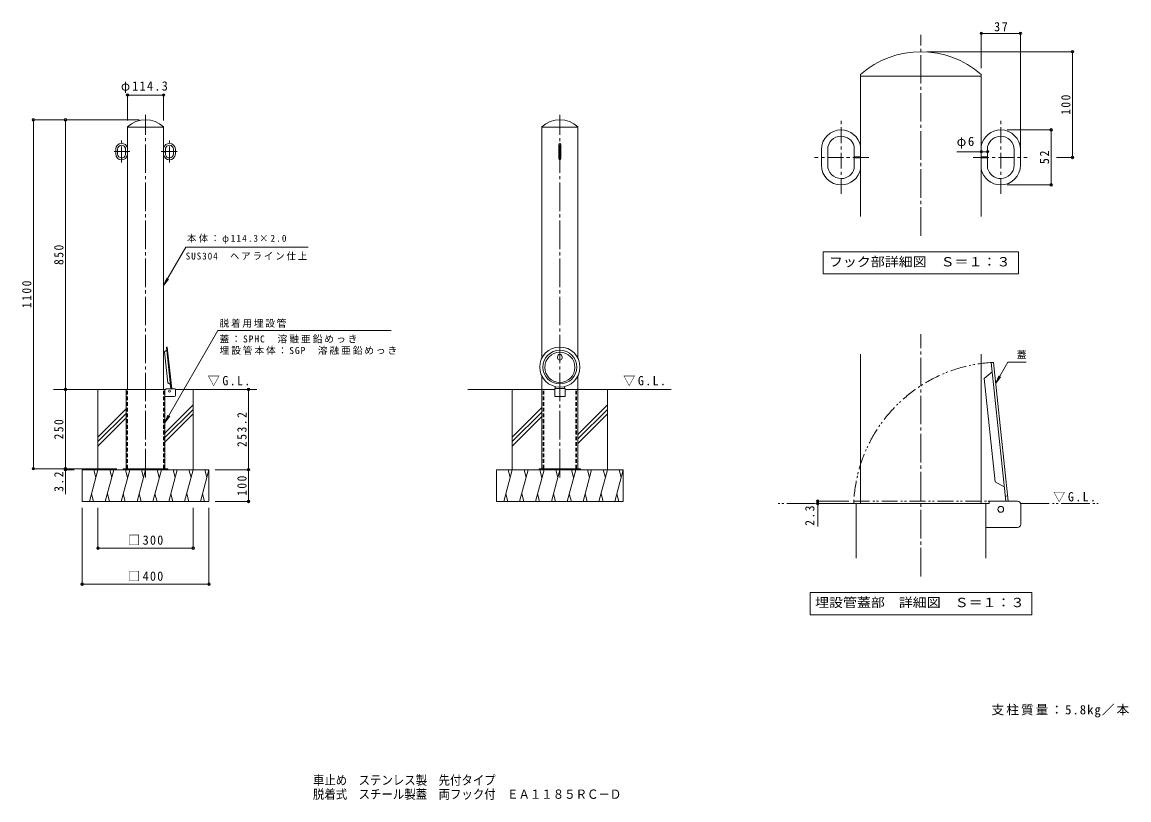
# Model space of a CAD drawing. Units: millimetres at full size, sheet at 1:10, with parts at other scales. Extents: x -1695 to 1794, y -1371 to 1082.
import ezdxf
from ezdxf.enums import TextEntityAlignment as Align

# ---------------------------------------------------------------- set-up
doc = ezdxf.new("R2010")
doc.units = ezdxf.units.MM
doc.header["$LTSCALE"] = 10
doc.header["$PDMODE"] = 32
doc.header["$PDSIZE"] = 8
for name, pattern in [('CHAIN1', [8, 5, -1, 1, -1]), ('CHAIN2', [12, 9, -1, 1, -1]), ('DASHED1', [1.8, 1.2, -0.6]), ('DOUBLE_CHAIN1', [8.8, 5, -1, 0.6, -0.6, 0.6, -1]), ('DOUBLE_CHAIN2', [12.8, 9, -1, 0.6, -0.6, 0.6, -1])]:
    doc.linetypes.add(name, pattern=pattern)
for name, color, linetype, lineweight in [('3-0', 7, 'CHAIN2', 9), ('3-1', 4, 'Continuous', 9), ('3-2', 3, 'Continuous', 9), ('3-4', 7, 'Continuous', 9), ('3-5', 7, 'Continuous', 9), ('3-6', 6, 'DOUBLE_CHAIN2', 5), ('3-A', 7, 'CHAIN1', 9), ('C-0', 7, 'CHAIN2', 9), ('C-1', 2, 'Continuous', 9), ('C-2', 3, 'Continuous', 9), ('C-4', 7, 'Continuous', 9), ('C-5', 7, 'Continuous', 9), ('C-6', 6, 'Continuous', 5), ('C-A', 7, 'CHAIN1', 9)]:
    doc.layers.add(name, color=color, linetype=linetype, lineweight=lineweight)
doc.layers.add('F-5_F-5ﾚｲﾔ', color=2, linetype='Continuous')
doc.styles.add('ＭＳ ゴシック', font='')
doc.styles.get('ＭＳ ゴシック').set_extended_font_data('MS Gothic')

msp = doc.modelspace()

# ---------------------------------------------------------------- linework, layer by layer
at = {"layer": '3-0'}
for p, q in [((1138.35, 407.91), (1138.35, 1041.31)), ((1138.35, -666.48), (1138.35, 97.46))]:
    msp.add_line(p, q, dxfattribs=at)
at = {"layer": '3-1'}
for p, q in [((1367.44, 8.84), (1359.82, 8.04)), ((1359.82, 8.04), (1405.72, -428.68)), ((1367.44, 8.84), (1413.43, -428.68)), ((1362.89, -21.15), (1338.32, -42.5)), ((1411.69, -412.18), (1404.07, -412.98))]:
    msp.add_line(p, q, dxfattribs=at)
at = {"layer": '3-1', "linetype": 'DOUBLE_CHAIN1'}
for p, q in [((926.68, -428.68), (926.68, -436.34)), ((926.68, -428.68), (1353.35, -428.68)), ((926.68, -436.34), (1353.35, -436.34))]:
    msp.add_line(p, q, dxfattribs=at)
at = {"layer": '3-1', "color": 2}
for p, q in [((1353.35, -436.34), (934.02, -436.34)), ((934.02, -608.92), (934.02, -436.34)), ((1342.68, -608.92), (1342.68, -436.34)), ((1353.35, -436.34), (1353.35, -428.68)), ((1442.68, -428.68), (1353.35, -428.68)), ((1453.35, -501.43), (1453.35, -439.34)), ((1442.77, -512.01), (1342.68, -512.01))]:
    msp.add_line(p, q, dxfattribs=at)
at = {"layer": '3-1'}
msp.add_lwpolyline([(1401, -383.8), (1372.53, -368.01), (1338.32, -42.5)], dxfattribs=at)
msp.add_circle((1390.02, -454.68), 9.17, dxfattribs=at)
at = {"layer": '3-1', "linetype": 'DOUBLE_CHAIN1'}
msp.add_arc((1390.02, -454.68), 464.06, 92.78821, 177.69768, dxfattribs=at)
at = {"layer": '3-1', "color": 2}
for centre, start, end in [((1442.68, -439.34), 0, 90), ((1442.68, -501.34), 270.47024, 359.52976)]:
    msp.add_arc(centre, 10.67, start, end, dxfattribs=at)
at = {"layer": '3-2'}
for p, q in [((947.85, 916.51), (947.85, 468.36)), ((1328.85, 911.69), (947.85, 911.69)), ((1328.85, 916.51), (1328.85, 468.36)), ((824.52, 630.64), (824.52, 679.42)), ((844.52, 630.64), (844.52, 679.42)), ((927.85, 656.69), (927.85, 689.5)), ((947.85, 691.68), (947.85, 656.69)), ((1348.85, 656.69), (1348.85, 689.5)), ((1432.18, 630.64), (1432.18, 679.42)), ((1452.18, 630.64), (1452.18, 679.42)), ((947.85, 656.69), (927.85, 656.69)), ((927.85, 653.36), (927.85, 620.55)), ((947.85, 653.36), (927.85, 653.36)), ((947.85, 618.37), (947.85, 653.36)), ((1328.85, 656.69), (1348.85, 656.69)), ((1328.85, 653.36), (1348.85, 653.36)), ((1348.85, 653.36), (1348.85, 620.55)), ((886.79, 588.36), (886.79, 588.39)), ((1389.91, 588.36), (1389.91, 588.39)), ((947.85, 34.88), (947.85, -436.34)), ((1328.85, 34.88), (1328.85, -436.34))]:
    msp.add_line(p, q, dxfattribs=at)
for centre, radius, start, end in [((1138.36, 699.91), 288.45, 48.66737, 131.33263), ((886.79, 679.42), 62.28, 90, 180), ((886.79, 679.42), 62.28, 11.35969, 90), ((1389.91, 679.42), 62.28, 90, 168.64031), ((1389.91, 679.42), 62.28, 0, 90), ((886.79, 679.42), 42.28, 90, 180), ((886.79, 679.42), 42.28, 13.79803, 90), ((1389.91, 679.42), 42.28, 90, 166.20197), ((1389.91, 679.42), 42.28, 0, 90), ((886.79, 630.64), 62.28, 180, 270), ((886.79, 630.64), 42.28, 180, 270), ((1389.91, 630.64), 42.28, 270, 0), ((1389.91, 630.64), 62.28, 270, 0), ((886.79, 630.64), 42.28, 270, 346.20197), ((886.79, 630.64), 62.28, 270, 348.64031), ((1389.91, 630.64), 62.28, 191.35969, 270), ((1389.91, 630.64), 42.28, 193.79803, 270)]:
    msp.add_arc(centre, radius, start, end, dxfattribs=at)
at = {"layer": '3-4'}
for p, q in [((1328.85, 1049.16), (1328.85, 936.51)), ((1452.18, 1049.16), (1452.18, 675.03)), ((1328.85, 1046.16), (1452.18, 1046.16)), ((1619.23, 988.36), (1158.35, 988.36)), ((1616.23, 988.36), (1616.23, 655.03)), ((1551.98, 741.69), (1409.91, 741.69)), ((1548.98, 741.69), (1548.98, 568.36)), ((1328.85, 673.02), (1252.14, 673.02)), ((1348.85, 673.02), (1328.85, 673.02)), ((1619.23, 655.03), (1566.23, 655.03)), ((1551.98, 568.36), (1409.91, 568.36)), ((809.93, -428.68), (911.18, -428.68)), ((809.93, -436.34), (911.23, -436.34)), ((812.93, -428.68), (812.93, -508.41))]:
    msp.add_line(p, q, dxfattribs=at)
for p in [(1328.85, 1046.16), (1452.18, 1046.16), (1616.23, 988.36), (1548.98, 741.69), (1328.85, 673.02), (1348.85, 673.02), (1616.23, 655.03), (1548.98, 568.36), (812.93, -428.68), (812.93, -436.34)]:
    msp.add_point(p, dxfattribs=at)
at = {"layer": '3-5'}
for p, q in [((830.35, 357.55), (1446.35, 357.55)), ((830.35, 357.55), (830.35, 287.55)), ((1446.35, 357.55), (1446.35, 287.55)), ((830.35, 287.55), (1446.35, 287.55)), ((1374.32, -56.63), (1412.24, 9.04)), ((1412.24, 9.04), (1470.6, 9.04)), ((1374.32, -56.63), (1383.89, -33.53)), ((1374.32, -56.63), (1389.54, -36.8)), ((788.78, -716.84), (788.78, -786.84)), ((788.78, -716.84), (1487.92, -716.84)), ((1487.92, -716.84), (1487.92, -786.84)), ((788.78, -786.84), (1487.92, -786.84))]:
    msp.add_line(p, q, dxfattribs=at)
at = {"layer": '3-6'}
for p, q in [((934.02, -436.34), (685.11, -436.34)), ((1452.92, -436.34), (1696.87, -436.34))]:
    msp.add_line(p, q, dxfattribs=at)
at = {"layer": '3-A'}
for p, q in [((886.79, 539.96), (886.79, 770.1)), ((1389.91, 539.96), (1389.91, 770.1)), ((974.09, 655.03), (803.04, 655.03)), ((1302.61, 655.03), (1473.66, 655.03))]:
    msp.add_line(p, q, dxfattribs=at)
at = {"layer": 'C-0'}
for p, q in [((-1306.34, -354.07), (-1306.34, 789.36)), ((0, -354.07), (0, 789.36))]:
    msp.add_line(p, q, dxfattribs=at)
at = {"layer": 'C-1', "color": 4}
for p, q in [((-1238.98, 48.03), (-1246.35, 41.63)), ((-1236.09, -56.03), (-1246.35, 41.63)), ((-1237.61, 57.03), (-1239.9, 56.79)), ((-1239.9, 56.79), (-1226.13, -74.22)), ((-1237.61, 57.03), (-1223.82, -74.22)), ((-7, 22.71), (-7, 26.71)), ((7, 26.71), (7, 22.71)), ((-1227.55, -60.76), (-1236.09, -56.03)), ((-1224.34, -69.27), (-1226.63, -69.51)), ((-15, -74.02), (-15, -67.49)), ((15, -74.02), (15, -67.49))]:
    msp.add_line(p, q, dxfattribs=at)
at = {"layer": 'C-1'}
for p, q in [((-1367.64, -326.52), (-1367.64, -76.52)), ((-1241.84, -76.52), (-1367.64, -76.52)), ((-1245.04, -326.52), (-1245.04, -76.52)), ((-1215.02, -99.22), (-1245.04, -99.22)), ((-1241.84, -76.52), (-1241.84, -74.22)), ((-1215.04, -74.22), (-1241.84, -74.22)), ((-1211.84, -96.05), (-1211.84, -77.42)), ((-16.3, -76.52), (-57.15, -76.52)), ((-57.15, -326.52), (-57.15, -76.52)), ((-16.3, -74.02), (-16.3, -99.02)), ((16.3, -99.02), (-16.3, -99.02)), ((16.3, -76.52), (57.15, -76.52)), ((57.15, -326.52), (57.15, -76.52)), ((-1376.34, -326.52), (-1376.34, -329.72)), ((-1236.34, -326.52), (-1376.34, -326.52)), ((-1318.84, -326.52), (-1318.84, -329.72)), ((-1293.84, -326.52), (-1293.84, -329.72)), ((-1236.34, -326.52), (-1236.34, -329.72)), ((-65, -326.52), (-65, -329.72)), ((65, -326.52), (-65, -326.52)), ((-12.5, -326.52), (-12.5, -329.72)), ((12.5, -326.52), (12.5, -329.72)), ((65, -326.52), (65, -329.72))]:
    msp.add_line(p, q, dxfattribs=at)
at = {"layer": 'C-1', "linetype": 'DASHED1'}
for p, q in [((-1365.34, -326.52), (-1365.34, -76.52)), ((-1247.34, -326.52), (-1247.34, -76.52)), ((-52.65, -326.52), (-52.65, -76.52)), ((52.65, -326.52), (52.65, -76.52))]:
    msp.add_line(p, q, dxfattribs=at)
at = {"layer": 'C-1'}
msp.add_lwpolyline([(-16.3, -74.02), (16.3, -74.02), (16.3, -99.02)], dxfattribs=at)
at = {"layer": 'C-1', "color": 4}
msp.add_circle((-1230.84, -82.02), 2.75, dxfattribs=at)
for centre, start, end in [((0, 26.71), 90, 180), ((0, 22.71), 180, 270), ((0, 26.71), 0, 90), ((0, 22.71), 270, 0)]:
    msp.add_arc(centre, 7, start, end, dxfattribs=at)
at = {"layer": 'C-1'}
for centre, start, end in [((-1215.04, -77.42), 0, 90), ((-1215.04, -96.02), 270.47024, 359.52976)]:
    msp.add_arc(centre, 3.2, start, end, dxfattribs=at)
at = {"layer": 'C-1', "color": 4}
for centre, major_axis, ratio in [((0, -6.12), (63.5, 0), 0.994522), ((0, -6.12), (53.5, 0), 0.994522), ((0, -6.96), (0, 47.64), 0.997146)]:
    msp.add_ellipse(centre, major_axis=major_axis, ratio=ratio, dxfattribs=at)
at = {"layer": 'C-2'}
for p, q in [((-1363.49, 751.92), (-1363.49, -76.52)), ((-1249.19, 750.48), (-1363.49, 750.48)), ((-1249.19, 751.92), (-1249.19, -76.52)), ((-57.15, 21.41), (-57.15, 751.92)), ((57.15, 750.48), (-57.15, 750.48)), ((57.15, 21.41), (57.15, 751.92)), ((-1400.49, 666.16), (-1400.49, 680.79)), ((-1394.49, 666.16), (-1394.49, 680.79)), ((-1369.49, 673.98), (-1369.49, 683.82)), ((-1363.49, 673.98), (-1369.49, 673.98)), ((-1369.49, 672.98), (-1369.49, 663.13)), ((-1363.49, 672.98), (-1369.49, 672.98)), ((-1363.49, 684.47), (-1363.49, 673.98)), ((-1363.49, 662.48), (-1363.49, 672.98)), ((-1249.19, 673.98), (-1243.19, 673.98)), ((-1249.19, 672.98), (-1243.19, 672.98)), ((-1243.19, 673.98), (-1243.19, 683.82)), ((-1243.19, 672.98), (-1243.19, 663.13)), ((-1218.19, 666.16), (-1218.19, 680.79)), ((-1212.19, 666.16), (-1212.19, 680.79)), ((-2.84, 650.48), (-2.84, 696.48)), ((3.16, 650.48), (3.16, 696.48)), ((-1381.81, 653.48), (-1381.81, 653.49)), ((-1230.88, 653.48), (-1230.88, 653.49)), ((-57.15, -76.52), (-57.15, -33.65)), ((57.15, -76.52), (57.15, -33.65))]:
    msp.add_line(p, q, dxfattribs=at)
at = {"layer": 'C-2', "linetype": 'DASHED1'}
for p, q in [((-1363.49, -326.52), (-1363.49, -76.52)), ((-1249.19, -326.52), (-1249.19, -76.52)), ((-50.8, -326.52), (-50.8, -76.52)), ((50.8, -326.52), (50.8, -76.52))]:
    msp.add_line(p, q, dxfattribs=at)
at = {"layer": 'C-2'}
for centre, radius, start, end in [((-1306.34, 686.94), 86.53, 48.66737, 131.33263), ((0, 686.94), 86.53, 48.66737, 131.33263), ((-1381.81, 680.79), 18.68, 90, 180), ((-1381.81, 680.79), 18.68, 11.35969, 90), ((-1230.88, 680.79), 18.68, 90, 168.64031), ((-1230.88, 680.79), 18.68, 0, 90), ((0.16, 696.48), 3, 90, 180), ((0.16, 696.48), 3, 0, 90), ((-1381.81, 666.16), 18.68, 180, 270), ((-1381.81, 680.79), 12.68, 90, 180), ((-1381.81, 666.16), 12.68, 180, 270), ((-1381.81, 680.79), 12.68, 13.79803, 90), ((-1381.81, 666.16), 12.68, 270, 346.20197), ((-1230.88, 680.79), 12.68, 90, 166.20197), ((-1230.88, 666.16), 12.68, 193.79803, 270), ((-1230.88, 680.79), 12.68, 0, 90), ((-1230.88, 666.16), 12.68, 270, 0), ((-1230.88, 666.16), 18.68, 270, 0), ((-1381.81, 666.16), 18.68, 270, 348.64031), ((-1230.88, 666.16), 18.68, 191.35969, 270), ((0.16, 650.48), 3, 180, 270), ((0.16, 650.48), 3, 270, 0)]:
    msp.add_arc(centre, radius, start, end, dxfattribs=at)
at = {"layer": 'C-4'}
for p, q in [((-1363.49, 854.74), (-1363.49, 771.92)), ((-1363.49, 851.74), (-1249.19, 851.74)), ((-1249.19, 854.74), (-1249.19, 771.92)), ((-1662.96, 773.48), (-1326.34, 773.48)), ((-1659.96, 773.48), (-1659.96, -326.52)), ((-1558.77, 773.48), (-1558.77, -76.52)), ((-1558.77, -76.52), (-1558.77, -406.62)), ((-981.42, -76.52), (-981.42, -329.72)), ((-1662.96, -326.52), (-1396.34, -326.52)), ((-1561.77, -329.72), (-1530.88, -329.72)), ((-978.42, -329.72), (-1086.34, -329.72)), ((-981.42, -329.72), (-981.42, -429.72)), ((-1506.34, -693.62), (-1506.34, -449.72)), ((-1456.34, -580.03), (-1456.34, -449.72)), ((-1156.34, -580.03), (-1156.34, -449.72)), ((-1106.34, -693.62), (-1106.34, -449.72)), ((-978.42, -429.72), (-1086.34, -429.72)), ((-1456.34, -577.03), (-1156.34, -577.03)), ((-1506.34, -690.62), (-1106.34, -690.62))]:
    msp.add_line(p, q, dxfattribs=at)
for p in [(-1363.49, 851.74), (-1249.19, 851.74), (-1659.96, 773.48), (-1558.77, 773.48), (-1558.77, -76.52), (-981.42, -76.52), (-1659.96, -326.52), (-1558.77, -326.52), (-1558.77, -329.72), (-981.42, -329.72), (-981.42, -429.72), (-1456.34, -577.03), (-1156.34, -577.03), (-1506.34, -690.62), (-1106.34, -690.62)]:
    msp.add_point(p, dxfattribs=at)
at = {"layer": 'C-5'}
for p, q in [((-1179.73, 371.88), (-793.58, 371.88)), ((-1249.19, 251.57), (-1233.97, 271.4)), ((-1245.04, -180.67), (-1078.75, 108.95)), ((-531.97, 108.95), (-1078.75, 108.95)), ((-1245.04, -180.67), (-1235.53, -157.55)), ((-1245.04, -180.67), (-1229.87, -160.8))]:
    msp.add_line(p, q, dxfattribs=at)
msp.add_lwpolyline([(-1179.73, 371.88), (-1249.19, 251.57), (-1239.63, 274.67)], dxfattribs=at)
at = {"layer": 'C-6'}
for p, q in [((-1596.17, -76.52), (-1367.64, -76.52)), ((-1456.34, -329.72), (-1456.34, -76.52)), ((-1211.97, -76.52), (-955.32, -76.52)), ((-1156.34, -329.72), (-1156.34, -76.52)), ((-289.83, -76.52), (-57.15, -76.52)), ((-150, -329.72), (-150, -76.52)), ((351.02, -76.52), (57.15, -76.52)), ((150, -329.72), (150, -76.52)), ((-1367.64, -138.02), (-1456.34, -226.72)), ((-1156.34, -125.6), (-1245.04, -214.3)), ((-57.15, -133.87), (-150, -226.72)), ((150, -125.6), (57.15, -218.45)), ((-1367.64, -152.16), (-1456.34, -240.86)), ((-1367.64, -166.3), (-1456.34, -255)), ((-1156.34, -139.74), (-1245.04, -228.44)), ((-1156.34, -153.88), (-1245.04, -242.58)), ((-57.15, -148.01), (-150, -240.86)), ((-57.15, -162.15), (-150, -255)), ((150, -139.74), (57.15, -232.59)), ((150, -153.88), (57.15, -246.73)), ((-1506.34, -329.72), (-1106.34, -329.72)), ((-1506.34, -429.72), (-1506.34, -329.72)), ((-1456.34, -329.72), (-1483.14, -429.72)), ((-1469.39, -329.72), (-1462.87, -354.07)), ((-1406.34, -329.72), (-1433.14, -429.72)), ((-1419.39, -329.72), (-1412.87, -354.07)), ((-1356.34, -329.72), (-1383.14, -429.72)), ((-1369.39, -329.72), (-1362.87, -354.07)), ((-1306.34, -329.72), (-1333.14, -429.72)), ((-1319.39, -329.72), (-1312.87, -354.07)), ((-1256.34, -329.72), (-1283.14, -429.72)), ((-1269.39, -329.72), (-1262.87, -354.07)), ((-1206.34, -329.72), (-1233.14, -429.72)), ((-1219.39, -329.72), (-1212.87, -354.07)), ((-1156.34, -329.72), (-1183.14, -429.72)), ((-1169.39, -329.72), (-1162.87, -354.07)), ((-1106.34, -329.72), (-1133.14, -429.72)), ((-1119.39, -329.72), (-1112.87, -354.07)), ((-1106.34, -429.72), (-1106.34, -329.72)), ((-200, -329.72), (200, -329.72)), ((-200, -429.72), (-200, -329.72)), ((-150, -329.72), (-176.79, -429.72)), ((-163.05, -329.72), (-156.52, -354.07)), ((-100, -329.72), (-126.79, -429.72)), ((-113.05, -329.72), (-106.52, -354.07)), ((-50, -329.72), (-76.79, -429.72)), ((-63.05, -329.72), (-56.52, -354.07)), ((0, -329.72), (-26.79, -429.72)), ((-13.05, -329.72), (-6.52, -354.07)), ((50, -329.72), (23.21, -429.72)), ((36.95, -329.72), (43.48, -354.07)), ((100, -329.72), (73.21, -429.72)), ((86.95, -329.72), (93.48, -354.07)), ((150, -329.72), (123.21, -429.72)), ((136.95, -329.72), (143.48, -354.07)), ((200, -329.72), (173.21, -429.72)), ((186.95, -329.72), (193.48, -354.07)), ((200, -429.72), (200, -329.72)), ((-1470.09, -429.72), (-1476.61, -405.37)), ((-1420.09, -429.72), (-1426.61, -405.37)), ((-1370.09, -429.72), (-1376.61, -405.37)), ((-1320.09, -429.72), (-1326.61, -405.37)), ((-1270.09, -429.72), (-1276.61, -405.37)), ((-1220.09, -429.72), (-1226.61, -405.37)), ((-1170.09, -429.72), (-1176.61, -405.37)), ((-1120.09, -429.72), (-1126.61, -405.37)), ((-163.75, -429.72), (-170.27, -405.37)), ((-113.75, -429.72), (-120.27, -405.37)), ((-63.75, -429.72), (-70.27, -405.37)), ((-13.75, -429.72), (-20.27, -405.37)), ((36.25, -429.72), (29.73, -405.37)), ((86.25, -429.72), (79.73, -405.37)), ((136.25, -429.72), (129.73, -405.37)), ((186.25, -429.72), (179.73, -405.37)), ((-1506.34, -429.72), (-1106.34, -429.72)), ((-200, -429.72), (200, -429.72))]:
    msp.add_line(p, q, dxfattribs=at)
at = {"layer": 'C-A'}
for p, q in [((-1381.81, 638.96), (-1381.81, 708)), ((-1230.88, 638.96), (-1230.88, 708)), ((-1355.62, 673.48), (-1406.94, 673.48)), ((-1257.06, 673.48), (-1205.75, 673.48))]:
    msp.add_line(p, q, dxfattribs=at)

# ---------------------------------------------------------------- texts
at = {"layer": '3-4', "color": 2, "char_height": 29.33, "attachment_point": 7, "style": 'ＭＳ ゴシック'}
for s, insert in [('\\T1.27;\\W0.95;37', (1369.27, 1052.16)), ('\\T1.17;φ6', (1251.13, 683.02))]:
    msp.add_mtext(s, dxfattribs=dict(at, insert=insert))
at = {"layer": '3-4', "color": 2, "char_height": 29.33, "attachment_point": 7, "rotation": 90, "style": 'ＭＳ ゴシック'}
for s, insert in [('\\T1.27;\\W0.9;100', (1610.23, 789.19)), ('\\T1.27;\\W0.95;52', (1542.98, 633.78)), ('\\T1.27;\\W0.9;2.3', (802.93, -506.45))]:
    msp.add_mtext(s, dxfattribs=dict(at, insert=insert))
at = {"layer": '3-5', "color": 2, "style": 'ＭＳ ゴシック', "width": 1.1}
for s, p in [('フック部詳細図\u3000Ｓ＝１：３', (848.35, 302.55)), ('埋設管蓋部\u3000詳細図\u3000Ｓ＝１：３', (804.74, -771.84))]:
    msp.add_text(s, height=29.33, dxfattribs=at).set_placement(p, align=Align.BOTTOM_LEFT)
at = {"layer": '3-5', "style": 'ＭＳ ゴシック'}
msp.add_text('蓋', height=21.99, dxfattribs=at).set_placement((1440.6, 15.71), align=Align.BOTTOM_LEFT)
at = {"layer": '3-5', "color": 2, "insert": (1555.5, -432.26), "char_height": 29.33, "attachment_point": 7, "style": 'ＭＳ ゴシック'}
msp.add_mtext('\\T1.22;\\W0.95;▽G.L.', dxfattribs=at)
at = {"layer": 'C-4', "color": 2, "char_height": 29.33, "attachment_point": 7, "style": 'ＭＳ ゴシック'}
for s, insert in [('\\T1.23;\\W0.95;φ114.3', (-1383.84, 857.74)), ('\\T1.21;\\W0.95;□300', (-1361.34, -567.03)), ('\\T1.21;\\W0.95;□400', (-1361.34, -680.62))]:
    msp.add_mtext(s, dxfattribs=dict(at, insert=insert))
at = {"layer": 'C-4', "color": 2, "char_height": 29.33, "attachment_point": 7, "rotation": 90, "style": 'ＭＳ ゴシック'}
for s, insert in [('\\T1.27;\\W0.9;850', (-1564.77, 315.98)), ('\\T1.28;\\W0.9;1100', (-1665.96, 179.73)), ('\\T1.27;\\W0.9;250', (-1564.77, -234.02)), ('\\T1.28;\\W0.9;253.2', (-987.42, -258.12)), ('\\T1.27;\\W0.9;3.2', (-1564.77, -399.18)), ('\\T1.27;\\W0.9;100', (-987.42, -412.22))]:
    msp.add_mtext(s, dxfattribs=dict(at, insert=insert))
at = {"layer": 'C-5', "char_height": 21.99, "attachment_point": 7, "style": 'ＭＳ ゴシック'}
for s, insert in [('\\T1.26;\\W0.95;本体：φ114.3×2.0', (-1175.25, 383.1)), ('\\T1.22;\\W0.95;SUS304\u3000ヘアライン仕上', (-1179.73, 330.58)), ('\\T1.17;脱着用埋設管', (-1073.04, 118.35)), ('\\T1.2;蓋：SPHC\u3000溶融亜鉛めっき', (-1073.04, 69.05)), ('\\T1.19;埋設管本体：SGP\u3000溶融亜鉛めっき', (-1073.04, 32.73))]:
    msp.add_mtext(s, dxfattribs=dict(at, insert=insert))
at = {"layer": 'C-5', "color": 2, "char_height": 29.33, "attachment_point": 7, "style": 'ＭＳ ゴシック'}
for s, insert in [('\\T1.22;\\W0.95;▽G.L.', (-1110.47, -66.15)), ('\\T1.22;\\W0.95;▽G.L.', (199.63, -66.15)), ('\\T1.16;支柱質量：5.8kg／本', (1360.99, -1110.77))]:
    msp.add_mtext(s, dxfattribs=dict(at, insert=insert))
at = {"layer": 'F-5_F-5ﾚｲﾔ', "style": 'ＭＳ ゴシック', "width": 0.9}
for s, p in [('車止め\u3000ステンレス製\u3000先付タイプ', (-778.5, -1332)), ('脱着式\u3000スチール製蓋\u3000両フック付\u3000ＥＡ１１８５ＲＣ－Ｄ', (-778.5, -1376.28))]:
    msp.add_text(s, height=29.33, dxfattribs=at).set_placement(p, align=Align.BOTTOM_LEFT)

doc.saveas('drawing.dxf')
